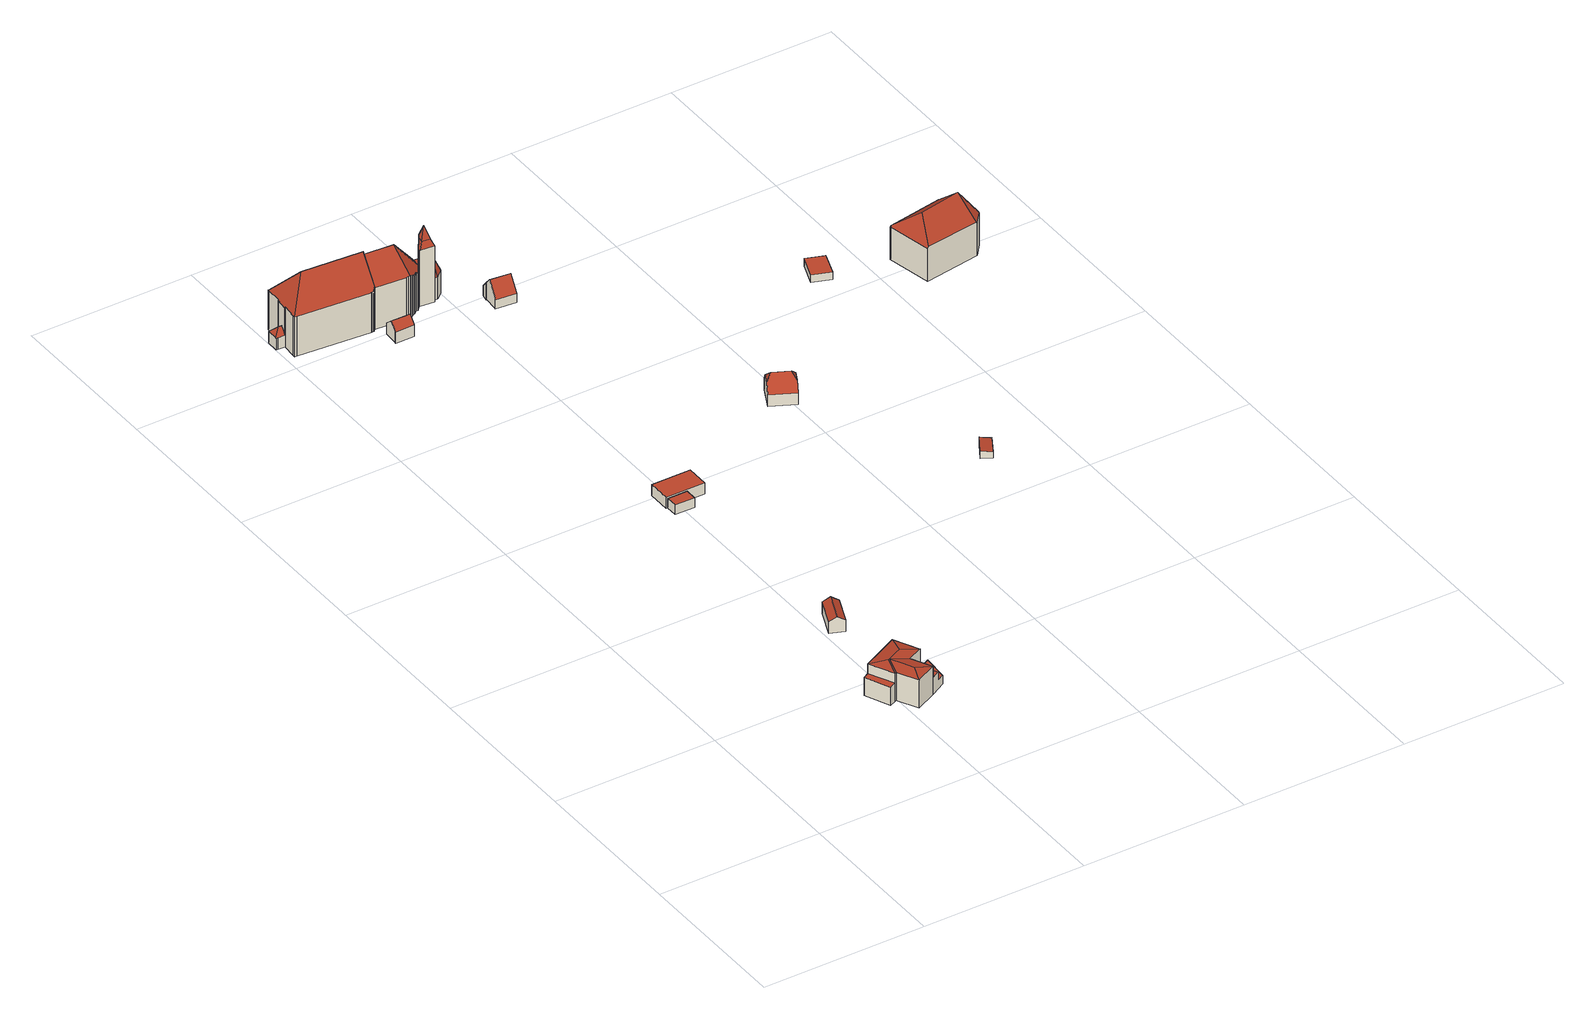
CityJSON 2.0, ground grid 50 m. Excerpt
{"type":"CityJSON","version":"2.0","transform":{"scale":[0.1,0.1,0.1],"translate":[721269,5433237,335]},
"CityObjects":{
"building1":{"type":"Building","attributes":{"Gemeindeschluessel":"09375199","HoeheDach":"372.700","HoeheGrund":"363.138","Methode":"2000","NiedrigsteTraufeDesGebaeudes":"365.820","Geometrietyp2DReferenz":"3000","measuredHeight":9.56,"function":"31001_1000","roofType":"3200","storeysAboveGround":2},"address":[{"Country":"Germany","Locality":"Sinzing","ThoroughfareName":"Zur Marienhöhe 7a"}],"geometry":[{"type":"Solid","lod":"2","boundaries":[[[[0,1,2,3,4,5,6]],[[7,4,3,8]],[[9,10,11,12]],[[13,14,15,16,17,18]],[[19,15,14,20]],[[21,22,23,4,7]],[[16,24,25,17]],[[26,20,14,13,10,9,27]],[[28,8,3,2,29]],[[7,30,31,32,21]],[[33,30,7,8,28,34]],[[35,36,37,29,2,1]],[[25,24,38,0,6]],[[19,39,38,24,16,15]],[[32,27,22,21]],[[40,12,11,18,17,25]],[[41,42,37,36]],[[26,27,32,31]],[[0,43,35,1]],[[40,25,6,5,4]],[[18,11,10,13]],[[43,0,38,39]],[[44,34,37,42]],[[12,40,27,9]],[[33,34,44,45]],[[23,22,27,40,4]],[[26,31,30,33,45,41,36,35,43,39,19,20]],[[34,28,29,37]],[[45,44,42,41]]]],"semantics":{"surfaces":[{"type":"RoofSurface","Dachneigung":"81.962","Dachorientierung":"333.546","Flaeche":"37.659","Z_MAX":"9.562","Z_MAX_ASL":"372.700","Z_MIN":"8.974","Z_MIN_ASL":"372.112"},{"type":"RoofSurface","Dachneigung":"81.962","Dachorientierung":"153.546","Flaeche":"1.442","Z_MAX":"9.562","Z_MAX_ASL":"372.700","Z_MIN":"8.971","Z_MIN_ASL":"372.109"},{"type":"RoofSurface","Dachneigung":"90.000","Dachorientierung":"-1.000","Flaeche":"18.655","Z_MAX":"5.302","Z_MAX_ASL":"368.440","Z_MIN":"5.302","Z_MIN_ASL":"368.440"},{"type":"RoofSurface","Dachneigung":"90.000","Dachorientierung":"-1.000","Flaeche":"30.433","Z_MAX":"2.682","Z_MAX_ASL":"365.820","Z_MIN":"2.682","Z_MIN_ASL":"365.820"},{"type":"WallSurface","Flaeche":"21.318","Z_MAX":"2.682","Z_MAX_ASL":"365.820","Z_MIN":"0.002","Z_MIN_ASL":"363.140"},{"type":"RoofSurface","Dachneigung":"80.709","Dachorientierung":"243.554","Flaeche":"25.856","Z_MAX":"9.562","Z_MAX_ASL":"372.700","Z_MIN":"8.971","Z_MIN_ASL":"372.109"},{"type":"WallSurface","Flaeche":"0.596","Z_MAX":"8.962","Z_MAX_ASL":"372.100","Z_MIN":"2.682","Z_MIN_ASL":"365.820"},{"type":"WallSurface","Flaeche":"21.767","Z_MAX":"8.962","Z_MAX_ASL":"372.100","Z_MIN":"0.002","Z_MIN_ASL":"363.140"},{"type":"RoofSurface","Dachneigung":"81.112","Dachorientierung":"243.554","Flaeche":"16.517","Z_MAX":"9.562","Z_MAX_ASL":"372.700","Z_MIN":"8.961","Z_MIN_ASL":"372.099"},{"type":"WallSurface","Flaeche":"62.155","Z_MAX":"8.980","Z_MAX_ASL":"372.119","Z_MIN":"0.002","Z_MIN_ASL":"363.140"},{"type":"WallSurface","Flaeche":"4.894","Z_MAX":"8.980","Z_MAX_ASL":"372.119","Z_MIN":"0.002","Z_MIN_ASL":"363.140"},{"type":"WallSurface","Flaeche":"53.849","Z_MAX":"8.975","Z_MAX_ASL":"372.113","Z_MIN":"0.002","Z_MIN_ASL":"363.140"},{"type":"RoofSurface","Dachneigung":"80.513","Dachorientierung":"63.586","Flaeche":"14.969","Z_MAX":"9.562","Z_MAX_ASL":"372.700","Z_MIN":"8.962","Z_MIN_ASL":"372.100"},{"type":"WallSurface","Flaeche":"11.683","Z_MAX":"8.969","Z_MAX_ASL":"372.107","Z_MIN":"0.002","Z_MIN_ASL":"363.140"},{"type":"RoofSurface","Dachneigung":"80.701","Dachorientierung":"153.546","Flaeche":"13.567","Z_MAX":"9.562","Z_MAX_ASL":"372.700","Z_MIN":"8.962","Z_MIN_ASL":"372.100"},{"type":"WallSurface","Flaeche":"24.570","Z_MAX":"8.962","Z_MAX_ASL":"372.100","Z_MIN":"2.682","Z_MIN_ASL":"365.820"},{"type":"WallSurface","Flaeche":"11.492","Z_MAX":"5.842","Z_MAX_ASL":"368.980","Z_MIN":"0.002","Z_MIN_ASL":"363.140"},{"type":"WallSurface","Flaeche":"64.601","Z_MAX":"8.964","Z_MAX_ASL":"372.102","Z_MIN":"0.002","Z_MIN_ASL":"363.140"},{"type":"WallSurface","Flaeche":"59.908","Z_MAX":"8.975","Z_MAX_ASL":"372.113","Z_MIN":"0.002","Z_MIN_ASL":"363.140"},{"type":"RoofSurface","Dachneigung":"81.962","Dachorientierung":"153.546","Flaeche":"21.575","Z_MAX":"9.562","Z_MAX_ASL":"372.700","Z_MIN":"8.962","Z_MIN_ASL":"372.100"},{"type":"WallSurface","Flaeche":"17.775","Z_MAX":"5.302","Z_MAX_ASL":"368.440","Z_MIN":"2.682","Z_MIN_ASL":"365.820"},{"type":"WallSurface","Flaeche":"74.573","Z_MAX":"8.975","Z_MAX_ASL":"372.113","Z_MIN":"0.002","Z_MIN_ASL":"363.140"},{"type":"RoofSurface","Dachneigung":"90.000","Dachorientierung":"-1.000","Flaeche":"17.716","Z_MAX":"5.842","Z_MAX_ASL":"368.980","Z_MIN":"5.842","Z_MIN_ASL":"368.980"},{"type":"WallSurface","Flaeche":"25.159","Z_MAX":"8.962","Z_MAX_ASL":"372.100","Z_MIN":"5.302","Z_MIN_ASL":"368.440"},{"type":"WallSurface","Flaeche":"13.294","Z_MAX":"5.842","Z_MAX_ASL":"368.980","Z_MIN":"0.002","Z_MIN_ASL":"363.140"},{"type":"RoofSurface","Dachneigung":"80.709","Dachorientierung":"63.551","Flaeche":"26.633","Z_MAX":"9.562","Z_MAX_ASL":"372.700","Z_MIN":"8.962","Z_MIN_ASL":"372.100"},{"type":"GroundSurface","Flaeche":"223.155","Z_MAX":"0.002","Z_MAX_ASL":"363.140","Z_MIN":"0.002","Z_MIN_ASL":"363.140"},{"type":"WallSurface","Flaeche":"26.019","Z_MAX":"8.962","Z_MAX_ASL":"372.100","Z_MIN":"5.842","Z_MIN_ASL":"368.980"},{"type":"WallSurface","Flaeche":"48.825","Z_MAX":"5.842","Z_MAX_ASL":"368.980","Z_MIN":"0.002","Z_MIN_ASL":"363.140"}],"values":[[0,1,2,3,4,5,6,7,8,9,10,11,12,13,14,15,16,17,18,19,20,21,22,23,24,25,26,27,28]]}}]},
"building2":{"type":"Building","attributes":{"Gemeindeschluessel":"09375199","HoeheDach":"373.490","HoeheGrund":"368.370","Methode":"1000","NiedrigsteTraufeDesGebaeudes":"372.225","Geometrietyp2DReferenz":"3000","measuredHeight":5.12,"function":"31001_2463","roofType":"3100","storeysAboveGround":1},"geometry":[{"type":"Solid","lod":"2","boundaries":[[[[46,47,48,49,50]],[[48,51,52,49]],[[53,52,51,54,55]],[[47,54,51,48]],[[55,54,47,46]],[[53,55,46,50]],[[50,49,52,53]]]],"semantics":{"surfaces":[{"type":"WallSurface","Flaeche":"20.466","Z_MAX":"5.120","Z_MAX_ASL":"373.490","Z_MIN":"0.000","Z_MIN_ASL":"368.370"},{"type":"RoofSurface","Dachneigung":"61.072","Dachorientierung":"292.357","Flaeche":"23.786","Z_MAX":"5.120","Z_MAX_ASL":"373.490","Z_MIN":"3.866","Z_MIN_ASL":"372.236"},{"type":"WallSurface","Flaeche":"20.341","Z_MAX":"5.120","Z_MAX_ASL":"373.490","Z_MIN":"0.000","Z_MIN_ASL":"368.370"},{"type":"RoofSurface","Dachneigung":"61.065","Dachorientierung":"112.353","Flaeche":"23.824","Z_MAX":"5.120","Z_MAX_ASL":"373.490","Z_MIN":"3.855","Z_MIN_ASL":"372.225"},{"type":"WallSurface","Flaeche":"35.437","Z_MAX":"3.872","Z_MAX_ASL":"372.242","Z_MIN":"0.000","Z_MIN_ASL":"368.370"},{"type":"GroundSurface","Flaeche":"41.667","Z_MAX":"0.000","Z_MAX_ASL":"368.370","Z_MIN":"0.000","Z_MIN_ASL":"368.370"},{"type":"WallSurface","Flaeche":"35.473","Z_MAX":"3.866","Z_MAX_ASL":"372.236","Z_MIN":"0.000","Z_MIN_ASL":"368.370"}],"values":[[0,1,2,3,4,5,6]]}}]},
"building3":{"type":"Building","attributes":{"Gemeindeschluessel":"09375199","HoeheDach":"375.600","HoeheGrund":"372.624","Methode":"2000","NiedrigsteTraufeDesGebaeudes":"375.600","Geometrietyp2DReferenz":"3000","measuredHeight":2.98,"function":"31001_2000","roofType":"1000","storeysAboveGround":1},"geometry":[{"type":"Solid","lod":"2","boundaries":[[[[56,57,58,59]],[[60,61,62,63]],[[63,62,57,56]],[[56,59,60,63]],[[59,58,61,60]],[[62,61,58,57]]]],"semantics":{"surfaces":[{"type":"WallSurface","Flaeche":"10.818","Z_MAX":"2.976","Z_MAX_ASL":"375.600","Z_MIN":"-0.004","Z_MIN_ASL":"372.620"},{"type":"WallSurface","Flaeche":"18.089","Z_MAX":"2.976","Z_MAX_ASL":"375.600","Z_MIN":"-0.004","Z_MIN_ASL":"372.620"},{"type":"GroundSurface","Flaeche":"22.035","Z_MAX":"-0.004","Z_MAX_ASL":"372.620","Z_MIN":"-0.004","Z_MIN_ASL":"372.620"},{"type":"RoofSurface","Dachneigung":"90.000","Dachorientierung":"-1.000","Flaeche":"22.035","Z_MAX":"2.976","Z_MAX_ASL":"375.600","Z_MIN":"2.976","Z_MIN_ASL":"375.600"}],"values":[[0,0,1,2,1,3]]}}]},
"building4":{"type":"Building","attributes":{"Gemeindeschluessel":"09375199","HoeheDach":"375.700","HoeheGrund":"372.181","Methode":"2000","NiedrigsteTraufeDesGebaeudes":"375.700","Geometrietyp2DReferenz":"3000","measuredHeight":3.52,"function":"31001_2000","roofType":"1000","storeysAboveGround":1},"geometry":[{"type":"Solid","lod":"2","boundaries":[[[[64,65,66,67]],[[67,66,68,69]],[[70,68,66,65]],[[71,70,65,64]],[[64,67,69,71]],[[69,68,70,71]]]],"semantics":{"surfaces":[{"type":"WallSurface","Flaeche":"24.887","Z_MAX":"3.519","Z_MAX_ASL":"375.700","Z_MIN":"-0.001","Z_MIN_ASL":"372.180"},{"type":"WallSurface","Flaeche":"42.240","Z_MAX":"3.519","Z_MAX_ASL":"375.700","Z_MIN":"-0.001","Z_MIN_ASL":"372.180"},{"type":"RoofSurface","Dachneigung":"90.000","Dachorientierung":"-1.000","Flaeche":"84.962","Z_MAX":"3.519","Z_MAX_ASL":"375.700","Z_MIN":"3.519","Z_MIN_ASL":"375.700"},{"type":"WallSurface","Flaeche":"42.241","Z_MAX":"3.519","Z_MAX_ASL":"375.700","Z_MIN":"-0.001","Z_MIN_ASL":"372.180"},{"type":"GroundSurface","Flaeche":"84.962","Z_MAX":"-0.001","Z_MAX_ASL":"372.180","Z_MIN":"-0.001","Z_MIN_ASL":"372.180"},{"type":"WallSurface","Flaeche":"24.957","Z_MAX":"3.519","Z_MAX_ASL":"375.700","Z_MIN":"-0.001","Z_MIN_ASL":"372.180"}],"values":[[0,1,2,3,4,5]]}}]},
"building5":{"type":"Building","attributes":{"Gemeindeschluessel":"09375199","HoeheDach":"344.379","HoeheGrund":"338.680","Methode":"1000","NiedrigsteTraufeDesGebaeudes":"342.249","Geometrietyp2DReferenz":"3000","measuredHeight":5.7,"function":"31001_2000","roofType":"3100"},"geometry":[{"type":"Solid","lod":"2","boundaries":[[[[72,73,74,75]],[[76,77,78,79]],[[80,81,82,79,78]],[[83,84,75,74]],[[82,81,73,72]],[[83,85,77,76,84]],[[83,74,73,81,80,85]],[[82,72,75,84,76,79]],[[80,78,77,85]]]],"semantics":{"surfaces":[{"type":"WallSurface","Flaeche":"21.166","Z_MAX":"3.680","Z_MAX_ASL":"342.360","Z_MIN":"0.000","Z_MIN_ASL":"338.680"},{"type":"RoofSurface","Dachneigung":"49.088","Dachorientierung":"2.240","Flaeche":"18.474","Z_MAX":"5.699","Z_MAX_ASL":"344.379","Z_MIN":"3.630","Z_MIN_ASL":"342.310"},{"type":"WallSurface","Flaeche":"19.896","Z_MAX":"5.699","Z_MAX_ASL":"344.379","Z_MIN":"0.000","Z_MIN_ASL":"338.680"},{"type":"WallSurface","Flaeche":"2.313","Z_MAX":"4.188","Z_MAX_ASL":"342.868","Z_MIN":"0.000","Z_MIN_ASL":"338.680"},{"type":"WallSurface","Flaeche":"2.655","Z_MAX":"4.158","Z_MAX_ASL":"342.838","Z_MIN":"0.000","Z_MIN_ASL":"338.680"},{"type":"WallSurface","Flaeche":"19.757","Z_MAX":"5.699","Z_MAX_ASL":"344.379","Z_MIN":"0.000","Z_MIN_ASL":"338.680"},{"type":"GroundSurface","Flaeche":"27.865","Z_MAX":"0.000","Z_MAX_ASL":"338.680","Z_MIN":"0.000","Z_MIN_ASL":"338.680"},{"type":"RoofSurface","Dachneigung":"49.079","Dachorientierung":"182.240","Flaeche":"18.401","Z_MAX":"5.699","Z_MAX_ASL":"344.379","Z_MIN":"3.569","Z_MIN_ASL":"342.249"},{"type":"WallSurface","Flaeche":"21.303","Z_MAX":"3.630","Z_MAX_ASL":"342.310","Z_MIN":"0.000","Z_MIN_ASL":"338.680"}],"values":[[0,1,2,3,4,5,6,7,8]]}}]},
"building6":{"type":"Building","attributes":{"name":"Mariä Himmelfahrt","Gemeindeschluessel":"09375199","HoeheDach":"356.750","HoeheGrund":"335.680","Methode":"2000","NiedrigsteTraufeDesGebaeudes":"339.420","Geometrietyp2DReferenz":"3000","measuredHeight":21.07,"function":"31001_3041","roofType":"3200"},"address":[{"Country":"Germany","Locality":"Sinzing","ThoroughfareName":"Mariaort 3"}],"geometry":[{"type":"Solid","lod":"2","boundaries":[[[[86,87,88,89]],[[90,91,92,93]],[[94,95,96,97]],[[98,99,100,101,102,103]],[[104,105,106,107,108]],[[109,110,111,112]],[[113,114,115,116]],[[117,118,103,102,119]],[[116,120,121,122]],[[123,124,125,126,127,128,129,130,131,132,133]],[[132,134,133]],[[135,136,137,138]],[[139,140,141,91,90]],[[142,143,144,107,106,145]],[[146,145,106,147,148,96,95,149,150,151,152]],[[153,154,155,156]],[[157,158,159,152,151]],[[160,131,130,161]],[[162,147,106,105]],[[89,88,163,164]],[[165,166,167,168,169]],[[104,108,170,171]],[[172,173,174,175]],[[176,125,124,177]],[[178,129,128,179]],[[135,180,181,182,136]],[[183,98,103,118]],[[184,185,186,187]],[[133,182,181,170,108,107,144]],[[157,151,150,188]],[[138,137,140,139]],[[189,127,126,190]],[[169,168,191,192,193]],[[190,126,125,176]],[[160,156,155,132,131]],[[194,149,95,94]],[[179,128,127,189]],[[187,143,142,195,196]],[[197,166,165,198]],[[199,134,132,155]],[[163,200,164]],[[112,111,185,184]],[[115,120,116]],[[134,141,140,137,136,182,133]],[[185,111,110,123,133,144,143,186]],[[101,201,119,102]],[[175,174,87,86]],[[196,195,202,203]],[[171,170,181,180]],[[97,96,148,204]],[[188,150,149,194]],[[161,130,129,178]],[[205,206,207,208]],[[91,141,134,199]],[[183,122,121,209,99,98]],[[101,100,210,201]],[[206,197,198,207]],[[205,208,153,156,160,161,178,179,189,190,176,177,109,112,184,187,196,203,211,212,172,175,86,89,164,113,116,122,183,118,117,213,158,157,188,194,94,97,204,162,105,104,171,180,135,138,139,90,93,191,168,167]],[[212,214,173,172]],[[113,164,200,114]],[[203,202,215,211]],[[209,121,120,115,114,146,152,159,216,217]],[[197,206,205,167,166]],[[209,217,210,100,99]],[[200,163,88,87,174,173,214,215,202,195,142,145,146,114]],[[204,148,147,162]],[[165,169,193,198]],[[93,92,192,191]],[[154,207,198,199,155]],[[208,207,154,153]],[[186,143,187]],[[199,198,193,192,92,91]],[[213,216,159,158]],[[211,215,214,212]],[[109,177,124,123,110]],[[213,117,119,201,210,217,216]]]],"semantics":{"surfaces":[{"type":"WallSurface","Flaeche":"0.776","Z_MAX":"12.791","Z_MAX_ASL":"348.471","Z_MIN":"0.000","Z_MIN_ASL":"335.680"},{"type":"WallSurface","Flaeche":"13.849","Z_MAX":"7.299","Z_MAX_ASL":"342.979","Z_MIN":"0.000","Z_MIN_ASL":"335.680"},{"type":"WallSurface","Flaeche":"2.705","Z_MAX":"13.235","Z_MAX_ASL":"348.915","Z_MIN":"0.000","Z_MIN_ASL":"335.680"},{"type":"RoofSurface","Dachneigung":"43.791","Dachorientierung":"186.520","Flaeche":"4.904","Z_MAX":"5.740","Z_MAX_ASL":"341.420","Z_MIN":"3.740","Z_MIN_ASL":"339.420"},{"type":"WallSurface","Flaeche":"129.126","Z_MAX":"13.618","Z_MAX_ASL":"349.298","Z_MIN":"0.000","Z_MIN_ASL":"335.680"},{"type":"WallSurface","Flaeche":"5.994","Z_MAX":"13.616","Z_MAX_ASL":"349.296","Z_MIN":"0.000","Z_MIN_ASL":"335.680"},{"type":"WallSurface","Flaeche":"9.287","Z_MAX":"12.822","Z_MAX_ASL":"348.502","Z_MIN":"0.000","Z_MIN_ASL":"335.680"},{"type":"WallSurface","Flaeche":"13.894","Z_MAX":"3.791","Z_MAX_ASL":"339.471","Z_MIN":"0.000","Z_MIN_ASL":"335.680"},{"type":"WallSurface","Flaeche":"56.196","Z_MAX":"12.792","Z_MAX_ASL":"348.472","Z_MIN":"0.000","Z_MIN_ASL":"335.680"},{"type":"RoofSurface","Dachneigung":"38.621","Dachorientierung":"139.252","Flaeche":"31.798","Z_MAX":"20.270","Z_MAX_ASL":"355.950","Z_MIN":"12.034","Z_MIN_ASL":"347.714"},{"type":"RoofSurface","Dachneigung":"39.038","Dachorientierung":"96.497","Flaeche":"17.156","Z_MAX":"20.270","Z_MAX_ASL":"355.950","Z_MIN":"12.660","Z_MIN_ASL":"348.340"},{"type":"WallSurface","Flaeche":"9.608","Z_MAX":"13.710","Z_MAX_ASL":"349.390","Z_MIN":"0.000","Z_MIN_ASL":"335.680"},{"type":"WallSurface","Flaeche":"9.150","Z_MAX":"12.902","Z_MAX_ASL":"348.582","Z_MIN":"0.000","Z_MIN_ASL":"335.680"},{"type":"WallSurface","Flaeche":"5.634","Z_MAX":"21.070","Z_MAX_ASL":"356.750","Z_MIN":"13.514","Z_MIN_ASL":"349.194"},{"type":"RoofSurface","Dachneigung":"40.304","Dachorientierung":"6.519","Flaeche":"231.106","Z_MAX":"21.070","Z_MAX_ASL":"356.750","Z_MIN":"12.789","Z_MIN_ASL":"348.469"},{"type":"WallSurface","Flaeche":"22.765","Z_MAX":"7.169","Z_MAX_ASL":"342.849","Z_MIN":"0.000","Z_MIN_ASL":"335.680"},{"type":"WallSurface","Flaeche":"198.456","Z_MAX":"12.800","Z_MAX_ASL":"348.480","Z_MIN":"0.000","Z_MIN_ASL":"335.680"},{"type":"WallSurface","Flaeche":"20.699","Z_MAX":"12.420","Z_MAX_ASL":"348.100","Z_MIN":"0.000","Z_MIN_ASL":"335.680"},{"type":"WallSurface","Flaeche":"2.713","Z_MAX":"13.618","Z_MAX_ASL":"349.298","Z_MIN":"0.000","Z_MIN_ASL":"335.680"},{"type":"WallSurface","Flaeche":"281.758","Z_MAX":"12.739","Z_MAX_ASL":"348.419","Z_MIN":"0.000","Z_MIN_ASL":"335.680"},{"type":"WallSurface","Flaeche":"19.375","Z_MAX":"7.201","Z_MAX_ASL":"342.881","Z_MIN":"0.000","Z_MIN_ASL":"335.680"},{"type":"WallSurface","Flaeche":"9.615","Z_MAX":"13.654","Z_MAX_ASL":"349.334","Z_MIN":"0.000","Z_MIN_ASL":"335.680"},{"type":"WallSurface","Flaeche":"2.447","Z_MAX":"13.007","Z_MAX_ASL":"348.687","Z_MIN":"0.000","Z_MIN_ASL":"335.680"},{"type":"WallSurface","Flaeche":"5.704","Z_MAX":"13.445","Z_MAX_ASL":"349.125","Z_MIN":"0.000","Z_MIN_ASL":"335.680"},{"type":"WallSurface","Flaeche":"8.448","Z_MAX":"12.669","Z_MAX_ASL":"348.349","Z_MIN":"0.000","Z_MIN_ASL":"335.680"},{"type":"WallSurface","Flaeche":"9.797","Z_MAX":"13.961","Z_MAX_ASL":"349.641","Z_MIN":"0.000","Z_MIN_ASL":"335.680"},{"type":"WallSurface","Flaeche":"2.258","Z_MAX":"3.759","Z_MAX_ASL":"339.439","Z_MIN":"0.000","Z_MIN_ASL":"335.680"},{"type":"WallSurface","Flaeche":"125.381","Z_MAX":"13.458","Z_MAX_ASL":"349.138","Z_MIN":"0.000","Z_MIN_ASL":"335.680"},{"type":"RoofSurface","Dachneigung":"43.147","Dachorientierung":"6.519","Flaeche":"94.165","Z_MAX":"20.270","Z_MAX_ASL":"355.950","Z_MIN":"13.527","Z_MIN_ASL":"349.207"},{"type":"WallSurface","Flaeche":"9.691","Z_MAX":"12.816","Z_MAX_ASL":"348.496","Z_MIN":"0.000","Z_MIN_ASL":"335.680"},{"type":"WallSurface","Flaeche":"9.349","Z_MAX":"13.248","Z_MAX_ASL":"348.928","Z_MIN":"0.000","Z_MIN_ASL":"335.680"},{"type":"WallSurface","Flaeche":"8.682","Z_MAX":"12.927","Z_MAX_ASL":"348.607","Z_MIN":"0.000","Z_MIN_ASL":"335.680"},{"type":"WallSurface","Flaeche":"45.422","Z_MAX":"7.531","Z_MAX_ASL":"343.211","Z_MIN":"0.000","Z_MIN_ASL":"335.680"},{"type":"WallSurface","Flaeche":"8.902","Z_MAX":"13.196","Z_MAX_ASL":"348.876","Z_MIN":"0.000","Z_MIN_ASL":"335.680"},{"type":"WallSurface","Flaeche":"9.810","Z_MAX":"12.660","Z_MAX_ASL":"348.340","Z_MIN":"0.000","Z_MIN_ASL":"335.680"},{"type":"WallSurface","Flaeche":"2.587","Z_MAX":"13.038","Z_MAX_ASL":"348.718","Z_MIN":"0.000","Z_MIN_ASL":"335.680"},{"type":"WallSurface","Flaeche":"8.499","Z_MAX":"12.758","Z_MAX_ASL":"348.438","Z_MIN":"0.000","Z_MIN_ASL":"335.680"},{"type":"WallSurface","Flaeche":"1.521","Z_MAX":"13.613","Z_MAX_ASL":"349.293","Z_MIN":"0.000","Z_MIN_ASL":"335.680"},{"type":"RoofSurface","Dachneigung":"22.163","Dachorientierung":"96.499","Flaeche":"7.031","Z_MAX":"12.250","Z_MAX_ASL":"347.930","Z_MIN":"7.130","Z_MIN_ASL":"342.810"},{"type":"WallSurface","Flaeche":"10.362","Z_MAX":"12.660","Z_MAX_ASL":"348.340","Z_MIN":"7.152","Z_MIN_ASL":"342.832"},{"type":"WallSurface","Flaeche":"0.777","Z_MAX":"12.811","Z_MAX_ASL":"348.491","Z_MIN":"0.000","Z_MIN_ASL":"335.680"},{"type":"WallSurface","Flaeche":"11.613","Z_MAX":"13.520","Z_MAX_ASL":"349.200","Z_MIN":"0.000","Z_MIN_ASL":"335.680"},{"type":"WallSurface","Flaeche":"0.777","Z_MAX":"12.819","Z_MAX_ASL":"348.499","Z_MIN":"0.000","Z_MIN_ASL":"335.680"},{"type":"RoofSurface","Dachneigung":"37.610","Dachorientierung":"64.065","Flaeche":"31.513","Z_MAX":"20.270","Z_MAX_ASL":"355.950","Z_MIN":"12.660","Z_MIN_ASL":"348.340"},{"type":"RoofSurface","Dachneigung":"43.147","Dachorientierung":"186.519","Flaeche":"92.965","Z_MAX":"20.270","Z_MAX_ASL":"355.950","Z_MIN":"13.450","Z_MIN_ASL":"349.130"},{"type":"RoofSurface","Dachneigung":"43.765","Dachorientierung":"276.499","Flaeche":"5.159","Z_MAX":"5.740","Z_MAX_ASL":"341.420","Z_MIN":"3.742","Z_MIN_ASL":"339.422"},{"type":"WallSurface","Flaeche":"9.915","Z_MAX":"12.791","Z_MAX_ASL":"348.471","Z_MIN":"0.000","Z_MIN_ASL":"335.680"},{"type":"WallSurface","Flaeche":"2.597","Z_MAX":"13.613","Z_MAX_ASL":"349.293","Z_MIN":"0.000","Z_MIN_ASL":"335.680"},{"type":"WallSurface","Flaeche":"9.730","Z_MAX":"13.817","Z_MAX_ASL":"349.497","Z_MIN":"0.000","Z_MIN_ASL":"335.680"},{"type":"WallSurface","Flaeche":"2.366","Z_MAX":"13.345","Z_MAX_ASL":"349.025","Z_MIN":"0.000","Z_MIN_ASL":"335.680"},{"type":"WallSurface","Flaeche":"95.915","Z_MAX":"12.816","Z_MAX_ASL":"348.496","Z_MIN":"0.000","Z_MIN_ASL":"335.680"},{"type":"WallSurface","Flaeche":"7.429","Z_MAX":"12.660","Z_MAX_ASL":"348.340","Z_MIN":"0.000","Z_MIN_ASL":"335.680"},{"type":"WallSurface","Flaeche":"19.541","Z_MAX":"7.206","Z_MAX_ASL":"342.886","Z_MIN":"0.000","Z_MIN_ASL":"335.680"},{"type":"WallSurface","Flaeche":"11.677","Z_MAX":"12.660","Z_MAX_ASL":"348.340","Z_MIN":"7.187","Z_MIN_ASL":"342.867"},{"type":"WallSurface","Flaeche":"9.280","Z_MAX":"12.792","Z_MAX_ASL":"348.472","Z_MIN":"0.000","Z_MIN_ASL":"335.680"},{"type":"RoofSurface","Dachneigung":"43.791","Dachorientierung":"6.519","Flaeche":"4.542","Z_MAX":"5.740","Z_MAX_ASL":"341.420","Z_MIN":"3.866","Z_MIN_ASL":"339.546"},{"type":"RoofSurface","Dachneigung":"26.700","Dachorientierung":"143.556","Flaeche":"8.025","Z_MAX":"12.250","Z_MAX_ASL":"347.930","Z_MIN":"7.130","Z_MIN_ASL":"342.810"},{"type":"GroundSurface","Flaeche":"581.338","Z_MAX":"0.000","Z_MAX_ASL":"335.680","Z_MIN":"0.000","Z_MIN_ASL":"335.680"},{"type":"WallSurface","Flaeche":"2.517","Z_MAX":"13.199","Z_MAX_ASL":"348.879","Z_MIN":"0.000","Z_MIN_ASL":"335.680"},{"type":"WallSurface","Flaeche":"9.493","Z_MAX":"12.852","Z_MAX_ASL":"348.532","Z_MIN":"0.000","Z_MIN_ASL":"335.680"},{"type":"WallSurface","Flaeche":"2.569","Z_MAX":"13.386","Z_MAX_ASL":"349.066","Z_MIN":"0.000","Z_MIN_ASL":"335.680"},{"type":"RoofSurface","Dachneigung":"35.182","Dachorientierung":"276.498","Flaeche":"72.031","Z_MAX":"21.070","Z_MAX_ASL":"356.750","Z_MIN":"12.660","Z_MIN_ASL":"348.340"},{"type":"WallSurface","Flaeche":"19.571","Z_MAX":"7.401","Z_MAX_ASL":"343.081","Z_MIN":"0.000","Z_MIN_ASL":"335.680"},{"type":"WallSurface","Flaeche":"28.601","Z_MAX":"12.660","Z_MAX_ASL":"348.340","Z_MIN":"3.823","Z_MIN_ASL":"339.503"},{"type":"RoofSurface","Dachneigung":"40.304","Dachorientierung":"186.519","Flaeche":"233.109","Z_MAX":"21.070","Z_MAX_ASL":"356.750","Z_MIN":"12.719","Z_MIN_ASL":"348.399"},{"type":"WallSurface","Flaeche":"2.368","Z_MAX":"13.381","Z_MAX_ASL":"349.061","Z_MIN":"0.000","Z_MIN_ASL":"335.680"},{"type":"RoofSurface","Dachneigung":"24.059","Dachorientierung":"54.066","Flaeche":"8.594","Z_MAX":"12.250","Z_MAX_ASL":"347.930","Z_MIN":"7.052","Z_MIN_ASL":"342.732"},{"type":"WallSurface","Flaeche":"0.807","Z_MAX":"7.299","Z_MAX_ASL":"342.979","Z_MIN":"0.000","Z_MIN_ASL":"335.680"},{"type":"RoofSurface","Dachneigung":"34.491","Dachorientierung":"186.519","Flaeche":"35.099","Z_MAX":"12.250","Z_MAX_ASL":"347.930","Z_MIN":"7.130","Z_MIN_ASL":"342.810"},{"type":"WallSurface","Flaeche":"17.868","Z_MAX":"7.169","Z_MAX_ASL":"342.849","Z_MIN":"0.000","Z_MIN_ASL":"335.680"},{"type":"WallSurface","Flaeche":"0.820","Z_MAX":"13.514","Z_MAX_ASL":"349.194","Z_MIN":"0.000","Z_MIN_ASL":"335.680"},{"type":"RoofSurface","Dachneigung":"33.494","Dachorientierung":"6.518","Flaeche":"39.797","Z_MAX":"12.250","Z_MAX_ASL":"347.930","Z_MIN":"7.130","Z_MIN_ASL":"342.810"},{"type":"WallSurface","Flaeche":"66.726","Z_MAX":"12.791","Z_MAX_ASL":"348.471","Z_MIN":"0.000","Z_MIN_ASL":"335.680"},{"type":"WallSurface","Flaeche":"2.435","Z_MAX":"13.326","Z_MAX_ASL":"349.006","Z_MIN":"0.000","Z_MIN_ASL":"335.680"},{"type":"WallSurface","Flaeche":"5.722","Z_MAX":"13.643","Z_MAX_ASL":"349.323","Z_MIN":"0.000","Z_MIN_ASL":"335.680"},{"type":"WallSurface","Flaeche":"11.959","Z_MAX":"12.791","Z_MAX_ASL":"348.471","Z_MIN":"0.000","Z_MIN_ASL":"335.680"}],"values":[[0,1,2,3,4,5,6,7,8,9,10,11,12,13,14,15,16,17,18,19,20,21,22,23,24,25,26,27,28,29,30,31,32,33,34,35,36,37,38,39,40,41,42,43,44,45,46,47,48,49,50,51,52,53,54,55,56,57,58,59,60,61,62,63,64,65,66,67,68,69,70,71,72,73,74,75]]}}]},
"building7":{"type":"Building","attributes":{"Gemeindeschluessel":"09375199","HoeheDach":"376.800","HoeheGrund":"368.670","Methode":"2000","NiedrigsteTraufeDesGebaeudes":"372.381","Geometrietyp2DReferenz":"3000","measuredHeight":8.13,"function":"31001_1000","roofType":"3300","storeysAboveGround":1},"address":[{"Country":"Germany","Locality":"Sinzing","ThoroughfareName":"Zur Marienhöhe 16"}],"geometry":[{"type":"Solid","lod":"2","boundaries":[[[[218,219,220,221]],[[222,223,224]],[[225,226,221,220]],[[225,220,219,227,228,229]],[[228,227,230]],[[221,226,231,224,223,218]],[[229,228,230,222,224,231]],[[229,231,226,225]],[[218,223,222,230,227,219]]]],"semantics":{"surfaces":[{"type":"WallSurface","Flaeche":"29.993","Z_MAX":"3.770","Z_MAX_ASL":"372.440","Z_MIN":"0.000","Z_MIN_ASL":"368.670"},{"type":"RoofSurface","Dachneigung":"33.962","Dachorientierung":"295.598","Flaeche":"3.640","Z_MAX":"8.130","Z_MAX_ASL":"376.800","Z_MIN":"6.279","Z_MIN_ASL":"374.949"},{"type":"GroundSurface","Flaeche":"63.208","Z_MAX":"0.000","Z_MAX_ASL":"368.670","Z_MIN":"0.000","Z_MIN_ASL":"368.670"},{"type":"WallSurface","Flaeche":"43.674","Z_MAX":"6.274","Z_MAX_ASL":"374.944","Z_MIN":"0.000","Z_MIN_ASL":"368.670"},{"type":"RoofSurface","Dachneigung":"33.973","Dachorientierung":"115.587","Flaeche":"3.723","Z_MAX":"8.130","Z_MAX_ASL":"376.800","Z_MIN":"6.274","Z_MIN_ASL":"374.944"},{"type":"WallSurface","Flaeche":"43.549","Z_MAX":"6.311","Z_MAX_ASL":"374.981","Z_MIN":"0.000","Z_MIN_ASL":"368.670"},{"type":"RoofSurface","Dachneigung":"41.884","Dachorientierung":"205.947","Flaeche":"44.245","Z_MAX":"8.130","Z_MAX_ASL":"376.800","Z_MIN":"3.756","Z_MIN_ASL":"372.426"},{"type":"WallSurface","Flaeche":"30.313","Z_MAX":"3.756","Z_MAX_ASL":"372.426","Z_MIN":"0.000","Z_MIN_ASL":"368.670"},{"type":"RoofSurface","Dachneigung":"41.876","Dachorientierung":"25.951","Flaeche":"44.279","Z_MAX":"8.130","Z_MAX_ASL":"376.800","Z_MIN":"3.711","Z_MIN_ASL":"372.381"}],"values":[[0,1,2,3,4,5,6,7,8]]}}]},
"building8":{"type":"Building","attributes":{"Gemeindeschluessel":"09375199","HoeheDach":"361.590","HoeheGrund":"337.570","Methode":"2000","NiedrigsteTraufeDesGebaeudes":"355.490","Geometrietyp2DReferenz":"3000","measuredHeight":24.02,"function":"31001_2000","roofType":"3400"},"geometry":[{"type":"Solid","lod":"2","boundaries":[[[[232,233,234,235,236,237]],[[236,238,239,237]],[[240,241,242,243,244,245]],[[239,238,246,247]],[[236,235,248,249,246,238]],[[235,234,243,242,250,248]],[[247,251,241]],[[232,237,239,240,245]],[[247,246,249,251]],[[251,249,248,250]],[[239,247,241,240]],[[232,245,244,233]],[[233,244,243,234]],[[251,250,242,241]]]],"semantics":{"surfaces":[{"type":"GroundSurface","Flaeche":"12.119","Z_MAX":"0.000","Z_MAX_ASL":"337.570","Z_MIN":"0.000","Z_MIN_ASL":"337.570"},{"type":"WallSurface","Flaeche":"56.336","Z_MAX":"18.025","Z_MAX_ASL":"355.595","Z_MIN":"0.000","Z_MIN_ASL":"337.570"},{"type":"RoofSurface","Dachneigung":"25.454","Dachorientierung":"274.920","Flaeche":"2.831","Z_MAX":"20.020","Z_MAX_ASL":"357.590","Z_MIN":"17.920","Z_MIN_ASL":"355.490"},{"type":"RoofSurface","Dachneigung":"25.474","Dachorientierung":"94.903","Flaeche":"5.818","Z_MAX":"20.020","Z_MAX_ASL":"357.590","Z_MIN":"18.025","Z_MIN_ASL":"355.595"},{"type":"WallSurface","Flaeche":"63.941","Z_MAX":"20.738","Z_MAX_ASL":"358.308","Z_MIN":"0.000","Z_MIN_ASL":"337.570"},{"type":"WallSurface","Flaeche":"15.873","Z_MAX":"20.803","Z_MAX_ASL":"358.373","Z_MIN":"0.000","Z_MIN_ASL":"337.570"},{"type":"RoofSurface","Dachneigung":"15.769","Dachorientierung":"186.195","Flaeche":"5.161","Z_MAX":"24.020","Z_MAX_ASL":"361.590","Z_MIN":"20.020","Z_MIN_ASL":"357.590"},{"type":"WallSurface","Flaeche":"79.826","Z_MAX":"18.025","Z_MAX_ASL":"355.595","Z_MIN":"0.000","Z_MIN_ASL":"337.570"},{"type":"RoofSurface","Dachneigung":"17.159","Dachorientierung":"94.926","Flaeche":"4.704","Z_MAX":"24.020","Z_MAX_ASL":"361.590","Z_MIN":"20.020","Z_MIN_ASL":"357.590"},{"type":"RoofSurface","Dachneigung":"15.783","Dachorientierung":"6.156","Flaeche":"3.761","Z_MAX":"24.020","Z_MAX_ASL":"361.590","Z_MIN":"20.464","Z_MIN_ASL":"358.034"},{"type":"RoofSurface","Dachneigung":"25.469","Dachorientierung":"186.185","Flaeche":"7.588","Z_MAX":"20.020","Z_MAX_ASL":"357.590","Z_MIN":"18.025","Z_MIN_ASL":"355.595"},{"type":"WallSurface","Flaeche":"15.159","Z_MAX":"17.932","Z_MAX_ASL":"355.502","Z_MIN":"0.000","Z_MIN_ASL":"337.570"},{"type":"WallSurface","Flaeche":"31.916","Z_MAX":"19.783","Z_MAX_ASL":"357.353","Z_MIN":"0.000","Z_MIN_ASL":"337.570"},{"type":"RoofSurface","Dachneigung":"17.313","Dachorientierung":"274.906","Flaeche":"4.451","Z_MAX":"24.020","Z_MAX_ASL":"361.590","Z_MIN":"20.020","Z_MIN_ASL":"357.590"}],"values":[[0,1,2,3,4,5,6,7,8,9,10,11,12,13]]}}]},
"building9":{"type":"Building","attributes":{"Gemeindeschluessel":"09375199","HoeheDach":"344.144","HoeheGrund":"336.900","Methode":"2000","NiedrigsteTraufeDesGebaeudes":"339.839","Geometrietyp2DReferenz":"3000","measuredHeight":7.24,"function":"31001_2000","roofType":"3100"},"geometry":[{"type":"Solid","lod":"2","boundaries":[[[[252,253,254,255]],[[256,257,258,259,260]],[[256,261,255,254,257]],[[257,254,253,258]],[[260,262,261,256]],[[263,252,255,261,262]],[[259,263,262,260]],[[258,253,252,263,259]]]],"semantics":{"surfaces":[{"type":"RoofSurface","Dachneigung":"38.730","Dachorientierung":"5.950","Flaeche":"16.182","Z_MAX":"7.244","Z_MAX_ASL":"344.144","Z_MIN":"5.201","Z_MIN_ASL":"342.101"},{"type":"GroundSurface","Flaeche":"31.887","Z_MAX":"0.000","Z_MAX_ASL":"336.900","Z_MIN":"0.000","Z_MIN_ASL":"336.900"},{"type":"WallSurface","Flaeche":"26.963","Z_MAX":"7.244","Z_MAX_ASL":"344.144","Z_MIN":"0.000","Z_MIN_ASL":"336.900"},{"type":"WallSurface","Flaeche":"32.991","Z_MAX":"5.278","Z_MAX_ASL":"342.178","Z_MIN":"0.000","Z_MIN_ASL":"336.900"},{"type":"WallSurface","Flaeche":"0.818","Z_MAX":"3.267","Z_MAX_ASL":"340.167","Z_MIN":"0.000","Z_MIN_ASL":"336.900"},{"type":"RoofSurface","Dachneigung":"38.739","Dachorientierung":"185.949","Flaeche":"34.779","Z_MAX":"7.244","Z_MAX_ASL":"344.144","Z_MIN":"2.939","Z_MIN_ASL":"339.839"},{"type":"WallSurface","Flaeche":"18.536","Z_MAX":"2.939","Z_MAX_ASL":"339.839","Z_MIN":"0.000","Z_MIN_ASL":"336.900"},{"type":"WallSurface","Flaeche":"27.455","Z_MAX":"7.244","Z_MAX_ASL":"344.144","Z_MIN":"0.000","Z_MIN_ASL":"336.900"}],"values":[[0,1,2,3,4,5,6,7]]}}]},
"building10":{"type":"Building","attributes":{"Gemeindeschluessel":"09375199","HoeheDach":"342.142","HoeheGrund":"336.650","Methode":"2000","NiedrigsteTraufeDesGebaeudes":"339.826","Geometrietyp2DReferenz":"3000","measuredHeight":5.49,"function":"51009_1610","roofType":"2100"},"geometry":[{"type":"Solid","lod":"2","boundaries":[[[[264,265,266,267]],[[267,266,254,268]],[[266,265,269,254]],[[268,254,269,270]],[[268,270,264,267]],[[270,269,265,264]]]],"semantics":{"surfaces":[{"type":"WallSurface","Flaeche":"8.673","Z_MAX":"5.492","Z_MAX_ASL":"342.142","Z_MIN":"0.000","Z_MIN_ASL":"336.650"},{"type":"WallSurface","Flaeche":"34.600","Z_MAX":"5.492","Z_MAX_ASL":"342.142","Z_MIN":"0.000","Z_MIN_ASL":"336.650"},{"type":"RoofSurface","Dachneigung":"40.826","Dachorientierung":"6.470","Flaeche":"18.928","Z_MAX":"5.492","Z_MAX_ASL":"342.142","Z_MIN":"3.176","Z_MIN_ASL":"339.826"},{"type":"WallSurface","Flaeche":"8.506","Z_MAX":"5.492","Z_MAX_ASL":"342.142","Z_MIN":"0.000","Z_MIN_ASL":"336.650"},{"type":"GroundSurface","Flaeche":"12.374","Z_MAX":"0.000","Z_MAX_ASL":"336.650","Z_MIN":"0.000","Z_MIN_ASL":"336.650"},{"type":"WallSurface","Flaeche":"19.989","Z_MAX":"3.237","Z_MAX_ASL":"339.887","Z_MIN":"0.000","Z_MIN_ASL":"336.650"}],"values":[[0,1,2,3,4,5]]}}]},
"building11":{"type":"Building","attributes":{"Gemeindeschluessel":"09375199","HoeheDach":"341.394","HoeheGrund":"338.990","Methode":"2000","NiedrigsteTraufeDesGebaeudes":"341.005","Geometrietyp2DReferenz":"3000","measuredHeight":2.4,"function":"31001_2463","roofType":"1000","storeysAboveGround":1},"geometry":[{"type":"Solid","lod":"2","boundaries":[[[[271,272,273,274]],[[275,276,277,278]],[[278,277,272,271]],[[274,273,276,275]],[[272,277,276,273]],[[274,275,278,271]]]],"semantics":{"surfaces":[{"type":"WallSurface","Flaeche":"7.147","Z_MAX":"2.404","Z_MAX_ASL":"341.394","Z_MIN":"0.000","Z_MIN_ASL":"338.990"},{"type":"WallSurface","Flaeche":"7.130","Z_MAX":"2.404","Z_MAX_ASL":"341.394","Z_MIN":"0.000","Z_MIN_ASL":"338.990"},{"type":"WallSurface","Flaeche":"12.687","Z_MAX":"2.016","Z_MAX_ASL":"341.006","Z_MIN":"0.000","Z_MIN_ASL":"338.990"},{"type":"WallSurface","Flaeche":"15.145","Z_MAX":"2.404","Z_MAX_ASL":"341.394","Z_MIN":"0.000","Z_MIN_ASL":"338.990"},{"type":"RoofSurface","Dachneigung":"83.143","Dachorientierung":"120.104","Flaeche":"20.491","Z_MAX":"2.404","Z_MAX_ASL":"341.394","Z_MIN":"2.015","Z_MIN_ASL":"341.005"},{"type":"GroundSurface","Flaeche":"20.344","Z_MAX":"0.000","Z_MAX_ASL":"338.990","Z_MIN":"0.000","Z_MIN_ASL":"338.990"}],"values":[[0,1,2,3,4,5]]}}]},
"building12":{"type":"Building","attributes":{"Gemeindeschluessel":"09375199","HoeheDach":"351.638","HoeheGrund":"349.060","Methode":"1000","NiedrigsteTraufeDesGebaeudes":"351.638","Geometrietyp2DReferenz":"3000","measuredHeight":2.58,"function":"31001_2000","roofType":"1000","storeysAboveGround":1},"address":[{"Country":"Germany","Locality":"Sinzing","ThoroughfareName":"Mariaort 2"}],"geometry":[{"type":"Solid","lod":"2","boundaries":[[[[279,280,281,282]],[[283,284,285,286]],[[281,280,285,284]],[[282,281,284,283]],[[283,286,279,282]],[[286,285,280,279]]]],"semantics":{"surfaces":[{"type":"WallSurface","Flaeche":"19.516","Z_MAX":"2.578","Z_MAX_ASL":"351.638","Z_MIN":"0.000","Z_MIN_ASL":"349.060"},{"type":"WallSurface","Flaeche":"19.665","Z_MAX":"2.578","Z_MAX_ASL":"351.638","Z_MIN":"0.000","Z_MIN_ASL":"349.060"},{"type":"RoofSurface","Dachneigung":"90.000","Dachorientierung":"-1.000","Flaeche":"44.194","Z_MAX":"2.578","Z_MAX_ASL":"351.638","Z_MIN":"2.578","Z_MIN_ASL":"351.638"},{"type":"WallSurface","Flaeche":"15.005","Z_MAX":"2.578","Z_MAX_ASL":"351.638","Z_MIN":"0.000","Z_MIN_ASL":"349.060"},{"type":"GroundSurface","Flaeche":"44.194","Z_MAX":"0.000","Z_MAX_ASL":"349.060","Z_MIN":"0.000","Z_MIN_ASL":"349.060"},{"type":"WallSurface","Flaeche":"14.980","Z_MAX":"2.578","Z_MAX_ASL":"351.638","Z_MIN":"0.000","Z_MIN_ASL":"349.060"}],"values":[[0,1,2,3,4,5]]}}]},
"building13":{"type":"Building","attributes":{"name":"Kalvarienbergkirche","Gemeindeschluessel":"09375199","HoeheDach":"358.580","HoeheGrund":"342.040","Methode":"2000","NiedrigsteTraufeDesGebaeudes":"352.380","Geometrietyp2DReferenz":"3000","measuredHeight":16.54,"function":"31001_3041","roofType":"3200"},"geometry":[{"type":"Solid","lod":"2","boundaries":[[[[287,288,289,290,291]],[[292,288,287,293,294]],[[295,296,290,289]],[[297,298,294,293]],[[299,292,294,298,300]],[[301,302,297]],[[303,304,305,297]],[[302,300,298,297]],[[303,297,293,287,291]],[[306,299,300,302,301,307]],[[306,307,308,309]],[[305,308,307,301,297]],[[309,308,305,304,296,295]],[[296,304,303,291,290]],[[306,309,295,289,288,292,299]]]],"semantics":{"surfaces":[{"type":"WallSurface","Flaeche":"184.394","Z_MAX":"10.613","Z_MAX_ASL":"352.653","Z_MIN":"0.000","Z_MIN_ASL":"342.040"},{"type":"WallSurface","Flaeche":"46.203","Z_MAX":"10.391","Z_MAX_ASL":"352.431","Z_MIN":"0.000","Z_MIN_ASL":"342.040"},{"type":"WallSurface","Flaeche":"145.252","Z_MAX":"10.409","Z_MAX_ASL":"352.449","Z_MIN":"0.000","Z_MIN_ASL":"342.040"},{"type":"RoofSurface","Dachneigung":"44.256","Dachorientierung":"28.730","Flaeche":"19.181","Z_MAX":"16.540","Z_MAX_ASL":"358.580","Z_MIN":"10.391","Z_MIN_ASL":"352.431"},{"type":"WallSurface","Flaeche":"46.155","Z_MAX":"10.484","Z_MAX_ASL":"352.524","Z_MIN":"0.000","Z_MIN_ASL":"342.040"},{"type":"RoofSurface","Dachneigung":"37.377","Dachorientierung":"92.250","Flaeche":"16.781","Z_MAX":"16.540","Z_MAX_ASL":"358.580","Z_MIN":"10.523","Z_MIN_ASL":"352.563"},{"type":"RoofSurface","Dachneigung":"50.488","Dachorientierung":"169.734","Flaeche":"133.279","Z_MAX":"16.540","Z_MAX_ASL":"358.580","Z_MIN":"10.652","Z_MIN_ASL":"352.692"},{"type":"RoofSurface","Dachneigung":"38.229","Dachorientierung":"65.012","Flaeche":"16.635","Z_MAX":"16.540","Z_MAX_ASL":"358.580","Z_MIN":"10.484","Z_MIN_ASL":"352.524"},{"type":"RoofSurface","Dachneigung":"50.489","Dachorientierung":"349.736","Flaeche":"144.836","Z_MAX":"16.540","Z_MAX_ASL":"358.580","Z_MIN":"10.340","Z_MIN_ASL":"352.380"},{"type":"WallSurface","Flaeche":"49.398","Z_MAX":"10.523","Z_MAX_ASL":"352.563","Z_MIN":"0.000","Z_MIN_ASL":"342.040"},{"type":"WallSurface","Flaeche":"47.964","Z_MAX":"10.395","Z_MAX_ASL":"352.435","Z_MIN":"0.000","Z_MIN_ASL":"342.040"},{"type":"RoofSurface","Dachneigung":"42.347","Dachorientierung":"128.793","Flaeche":"21.705","Z_MAX":"16.540","Z_MAX_ASL":"358.580","Z_MIN":"10.395","Z_MIN_ASL":"352.435"},{"type":"WallSurface","Flaeche":"188.149","Z_MAX":"10.952","Z_MAX_ASL":"352.992","Z_MIN":"0.000","Z_MIN_ASL":"342.040"},{"type":"RoofSurface","Dachneigung":"36.066","Dachorientierung":"258.744","Flaeche":"56.143","Z_MAX":"16.540","Z_MAX_ASL":"358.580","Z_MIN":"10.409","Z_MIN_ASL":"352.449"},{"type":"GroundSurface","Flaeche":"296.108","Z_MAX":"0.000","Z_MAX_ASL":"342.040","Z_MIN":"0.000","Z_MIN_ASL":"342.040"}],"values":[[0,1,2,3,4,5,6,7,8,9,10,11,12,13,14]]}}]}
},
"vertices":[
[359,199,371],[299,169,371],[246,143,371],[298,122,377],[301,124,377],[333,140,377],[346,146,377],[287,70,371],[283,68,371],[383,40,334],[408,54,334],[375,113,334],[352,102,334],[408,54,308],[429,65,308],[434,145,308],[397,125,308],[397,124,308],[375,113,308],[434,145,281],[429,65,281],[318,9,371],[334,57,377],[319,86,377],[397,125,371],[397,124,371],[383,40,281],[383,40,371],[282,68,371],[245,143,371],[287,70,281],[318,8,281],[318,8,371],[282,68,281],[282,68,340],[299,169,281],[245,143,281],[245,143,340],[396,125,371],[396,125,281],[352,102,371],[228,134,281],[228,134,340],[359,199,281],[262,58,340],[262,58,281],
[305,339,334],[305,339,372],[284,348,385],[263,356,372],[263,356,334],[319,433,385],[298,441,372],[298,441,334],[340,424,372],[340,424,334],
[188,975,376],[188,975,406],[188,1011,406],[188,1011,376],[249,1011,376],[249,1011,406],[249,974,406],[249,974,376],
[187,1016,372],[187,1016,407],[187,1086,407],[187,1086,372],[307,1086,407],[307,1086,372],[307,1015,407],[307,1015,372],
[257,2417,72],[257,2417,37],[315,2416,37],[315,2416,74],[317,2439,94],[319,2463,73],[260,2465,73],[259,2441,94],[260,2465,37],[258,2423,37],[258,2423,78],[316,2422,37],[316,2422,79],[319,2463,37],
[254,2528,7],[254,2528,135],[254,2527,134],[254,2527,7],[408,2632,7],[408,2632,79],[427,2630,80],[427,2630,7],[273,2665,7],[273,2665,137],[274,2663,139],[274,2663,7],[7,2597,44],[28,2596,45],[30,2615,64],[21,2615,64],[1,2598,45],[1,2597,44],[372,2652,7],[277,2660,7],[277,2660,143],[277,2660,142],[372,2652,143],[374,2526,7],[374,2526,143],[370,2526,142],[370,2526,7],[26,2545,7],[26,2545,135],[26,2552,135],[26,2552,7],[3,2634,7],[1,2597,7],[3,2634,44],[26,2552,134],[29,2596,135],[29,2596,7],[375,2527,143],[378,2528,141],[382,2529,139],[388,2532,136],[394,2535,134],[399,2539,133],[404,2544,133],[410,2542,127],[420,2556,131],[424,2562,133],[365,2590,209],[427,2597,133],[392,2646,7],[392,2646,144],[398,2642,139],[398,2642,7],[403,2638,7],[403,2638,136],[408,2632,133],[268,2533,143],[268,2533,142],[273,2597,209],[273,2597,218],[89,2610,218],[277,2662,141],[275,2662,140],[272,2667,135],[198,2672,135],[190,2673,135],[36,2685,135],[456,2560,7],[456,2560,78],[424,2562,78],[424,2562,7],[190,2673,7],[35,2685,7],[35,2685,134],[420,2556,7],[410,2542,7],[277,2662,7],[33,2544,134],[33,2544,7],[505,2602,79],[505,2602,78],[505,2602,7],[489,2624,7],[489,2624,77],[379,2651,143],[379,2651,7],[262,2529,7],[262,2529,137],[262,2527,135],[262,2527,7],[382,2529,7],[378,2528,7],[404,2544,7],[399,2539,7],[385,2649,7],[385,2649,145],[389,2647,146],[7,2597,7],[361,2526,7],[361,2526,141],[268,2533,141],[268,2533,7],[198,2672,7],[394,2535,7],[388,2532,7],[427,2631,7],[427,2631,78],[486,2624,82],[272,2667,7],[267,2534,143],[267,2534,7],[502,2577,81],[484,2593,129],[427,2597,129],[33,2544,135],[5,2634,46],[267,2532,141],[267,2532,7],[275,2662,7],[502,2575,7],[502,2575,79],[481,2558,78],[481,2558,7],[28,2596,133],[31,2633,45],[265,2531,7],[263,2530,7],[32,2632,7],[263,2530,139],[265,2531,140],[32,2632,135],[31,2633,133],
[721,1365,374],[793,1330,374],[793,1330,337],[721,1365,337],[715,1324,418],[711,1345,400],[696,1315,399],[759,1259,337],[686,1295,337],[783,1310,399],[769,1280,399],[759,1259,374],[765,1300,418],[686,1295,374],
[409,2534,26],[410,2542,26],[420,2556,26],[424,2562,26],[456,2560,26],[453,2529,26],[456,2560,206],[453,2529,206],[410,2534,206],[420,2542,226],[422,2558,226],[420,2556,224],[410,2542,205],[409,2534,205],[447,2561,226],[445,2539,226],[424,2562,233],[445,2561,230],[424,2562,234],[434,2552,266],
[640,2452,91],[642,2468,72],[579,2475,71],[578,2459,91],[575,2427,19],[579,2475,19],[642,2468,19],[637,2418,19],[574,2425,19],[575,2427,52],[574,2425,48],[637,2418,48],
[644,2488,16],[644,2488,48],[642,2468,71],[642,2468,16],[579,2475,16],[582,2495,49],[582,2495,16],
[1280,1126,40],[1280,1126,60],[1252,1143,64],[1252,1143,40],[1284,1197,40],[1284,1197,64],[1312,1181,60],[1312,1181,40],
[1316,1980,141],[1316,1980,166],[1291,1909,166],[1291,1909,141],[1236,1929,141],[1236,1929,166],[1262,2000,166],[1262,2000,141],
[1695,2021,174],[1695,2021,70],[1522,1986,70],[1522,1986,174],[1524,1986,177],[1734,1999,70],[1696,2020,174],[1734,1999,174],[1549,1849,70],[1549,1849,174],[1706,1946,236],[1734,1998,175],[1752,1959,70],[1752,1959,175],[1751,1914,176],[1752,1959,176],[1580,1923,236],[1553,1850,180],[1718,1876,177],[1751,1912,70],[1751,1912,174],[1722,1876,174],[1722,1876,70]
]}
